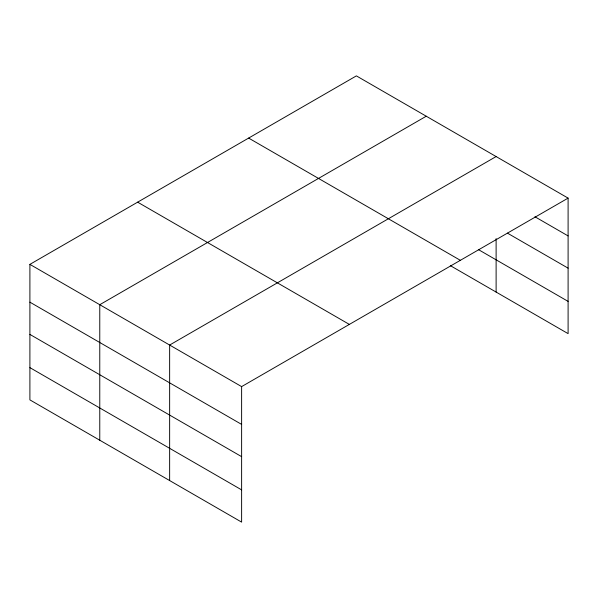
<?xml version="1.0" encoding="UTF-8"?>
<svg xmlns="http://www.w3.org/2000/svg" width="598" height="598" viewBox="0 0 598 598"><rect width="100%" height="100%" fill="white"/><g stroke="black" fill="none" stroke-linecap="round" stroke-linejoin="round"><path stroke-width="0.9" d="M568.1 198.117L356.378 75.879L29.9 264.368L29.9 399.883L241.622 522.121L241.622 386.607L568.1 198.117L568.1 333.632L450.339 265.639M426.247 116.221L99.769 304.711L99.769 440.218M496.116 156.556L169.638 345.046L169.638 480.56M534.941 216.768L568.1 235.918M507.44 233.138L568.1 268.158M478.445 249.62L568.1 301.385M248.641 138.086L460.363 260.324M137.637 202.169L349.359 324.408M29.9 264.368L241.622 386.607M29.9 302.169L241.622 424.401M29.9 334.409L241.622 456.648M29.9 367.635L241.622 489.874M496.116 238.595L496.116 292.071"/></g></svg>
